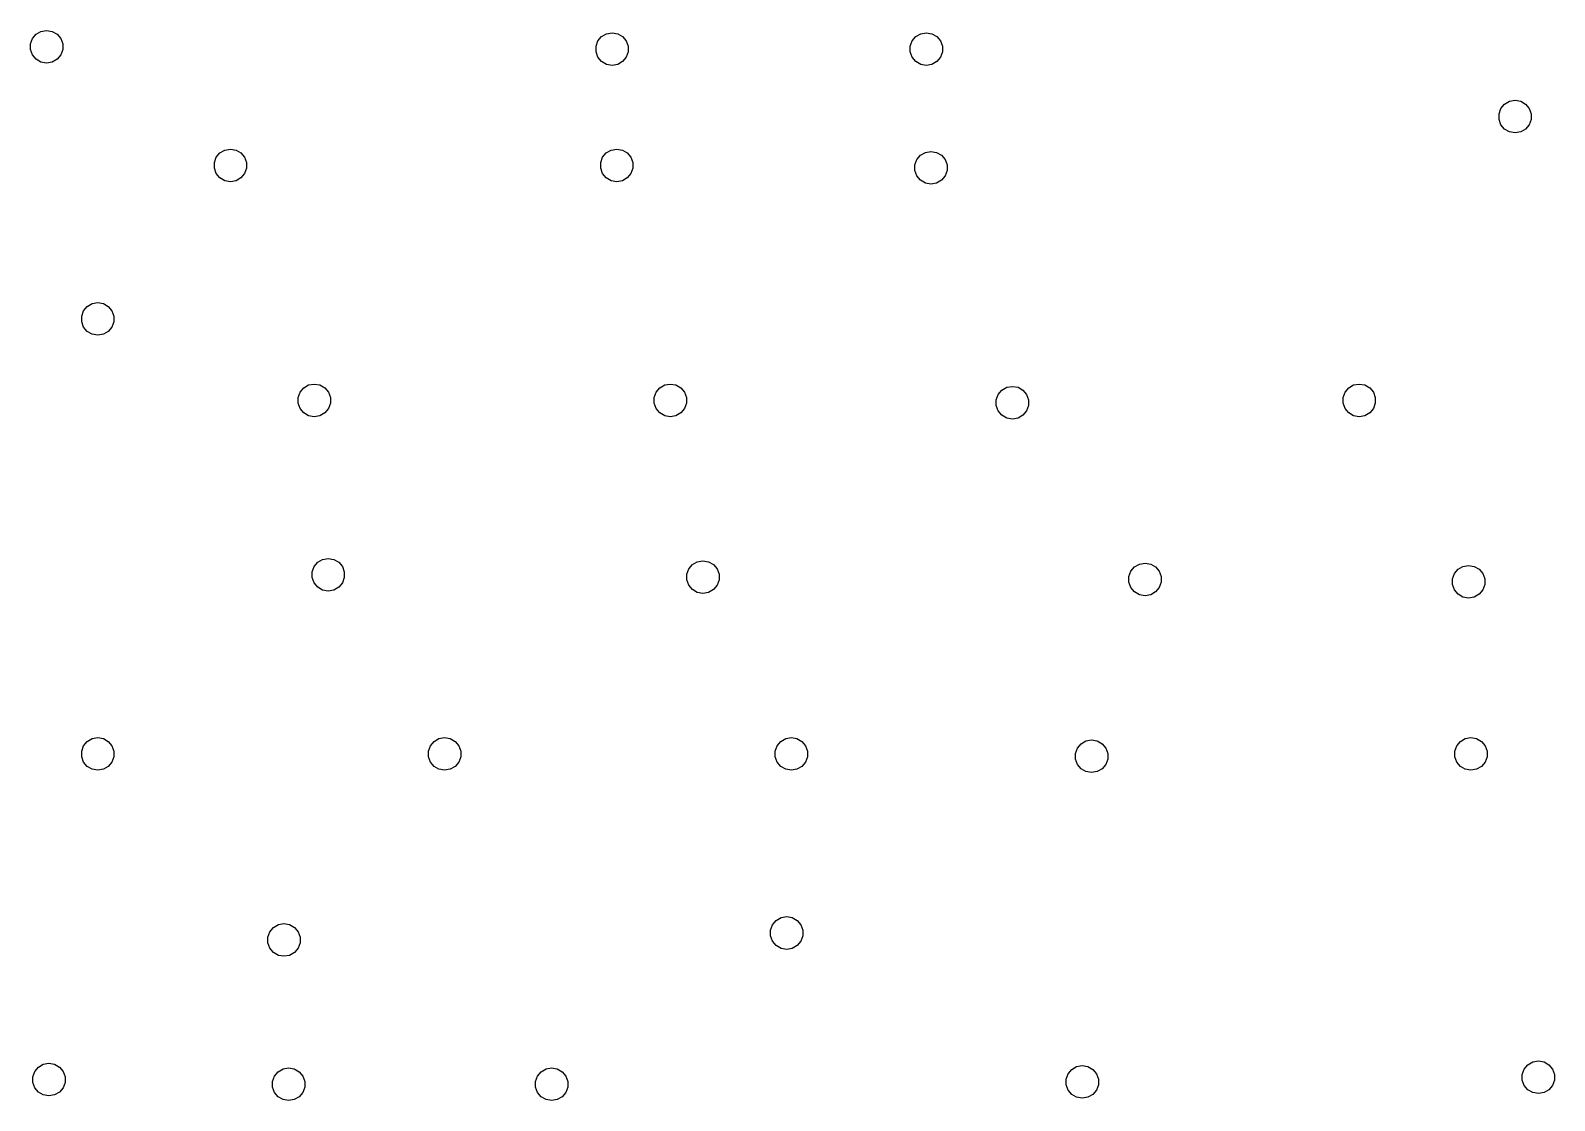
# Model space of a CAD drawing. Extents: x 37 to 201, y -145 to -30.
import ezdxf

# ---------------------------------------------------------------- set-up
doc = ezdxf.new("R2010")
doc.units = 0
doc.header["$MEASUREMENT"] = 0
doc.layers.add('BLACK', color=7, linetype='CONTINUOUS')

msp = doc.modelspace()

# ---------------------------------------------------------------- linework, layer by layer
at = {"layer": 'Black'}
for p, q in [((37.02, -31.195), (37.2287, -30.6217)), ((37.2287, -30.6217), (37.6208, -30.1543)), ((37.6208, -30.1543), (38.1492, -29.8493)), ((38.1492, -29.8493), (38.75, -29.7433)), ((38.75, -29.7433), (39.3508, -29.8493)), ((39.3508, -29.8493), (39.8792, -30.1543)), ((39.8792, -30.1543), (40.2713, -30.6217)), ((40.2713, -30.6217), (40.48, -31.195)), ((97.77, -31.445), (97.9787, -30.8717)), ((97.9787, -30.8717), (98.3708, -30.4043)), ((98.3708, -30.4043), (98.8992, -30.0993)), ((98.8992, -30.0993), (99.5, -29.9933)), ((99.5, -29.9933), (100.101, -30.0993)), ((100.101, -30.0993), (100.629, -30.4043)), ((100.629, -30.4043), (101.021, -30.8717)), ((101.021, -30.8717), (101.23, -31.445)), ((131.52, -31.445), (131.729, -30.8717)), ((131.729, -30.8717), (132.121, -30.4043)), ((132.121, -30.4043), (132.649, -30.0993)), ((132.649, -30.0993), (133.25, -29.9933)), ((133.25, -29.9933), (133.851, -30.0993)), ((133.851, -30.0993), (134.379, -30.4043)), ((134.379, -30.4043), (134.771, -30.8717)), ((134.771, -30.8717), (134.98, -31.445)), ((37.02, -31.805), (37.02, -31.195)), ((37.2287, -32.3783), (37.02, -31.805)), ((37.6208, -32.8457), (37.2287, -32.3783)), ((40.2713, -32.3783), (39.8792, -32.8457)), ((40.48, -31.805), (40.2713, -32.3783)), ((40.48, -31.195), (40.48, -31.805)), ((97.77, -32.055), (97.77, -31.445)), ((97.9787, -32.6283), (97.77, -32.055)), ((98.3708, -33.0957), (97.9787, -32.6283)), ((101.021, -32.6283), (100.629, -33.0957)), ((101.23, -32.055), (101.021, -32.6283)), ((101.23, -31.445), (101.23, -32.055)), ((131.52, -32.055), (131.52, -31.445)), ((131.729, -32.6283), (131.52, -32.055)), ((132.121, -33.0957), (131.729, -32.6283)), ((134.771, -32.6283), (134.379, -33.0957)), ((134.98, -32.055), (134.771, -32.6283)), ((134.98, -31.445), (134.98, -32.055)), ((38.1492, -33.1507), (37.6208, -32.8457)), ((38.75, -33.2567), (38.1492, -33.1507)), ((39.3508, -33.1507), (38.75, -33.2567)), ((39.8792, -32.8457), (39.3508, -33.1507)), ((98.8992, -33.4007), (98.3708, -33.0957)), ((99.5, -33.5067), (98.8992, -33.4007)), ((100.101, -33.4007), (99.5, -33.5067)), ((100.629, -33.0957), (100.101, -33.4007)), ((132.649, -33.4007), (132.121, -33.0957)), ((133.25, -33.5067), (132.649, -33.4007)), ((133.851, -33.4007), (133.25, -33.5067)), ((134.379, -33.0957), (133.851, -33.4007)), ((195.371, -37.6543), (195.899, -37.3493)), ((195.899, -37.3493), (196.5, -37.2433)), ((196.5, -37.2433), (197.101, -37.3493)), ((197.101, -37.3493), (197.629, -37.6543)), ((194.77, -38.695), (194.979, -38.1217)), ((194.77, -39.305), (194.77, -38.695)), ((194.979, -38.1217), (195.371, -37.6543)), ((197.629, -37.6543), (198.021, -38.1217)), ((198.021, -38.1217), (198.23, -38.695)), ((198.23, -38.695), (198.23, -39.305)), ((194.979, -39.8783), (194.77, -39.305)), ((195.371, -40.3457), (194.979, -39.8783)), ((195.899, -40.6507), (195.371, -40.3457)), ((196.5, -40.7567), (195.899, -40.6507)), ((197.101, -40.6507), (196.5, -40.7567)), ((197.629, -40.3457), (197.101, -40.6507)), ((198.021, -39.8783), (197.629, -40.3457)), ((198.23, -39.305), (198.021, -39.8783)), ((57.8992, -42.5993), (58.5, -42.4933)), ((58.5, -42.4933), (59.1008, -42.5993)), ((99.3992, -42.5993), (100, -42.4933)), ((100, -42.4933), (100.601, -42.5993)), ((56.77, -43.945), (56.9787, -43.3717)), ((56.77, -44.555), (56.77, -43.945)), ((56.9787, -43.3717), (57.3708, -42.9043)), ((57.3708, -42.9043), (57.8992, -42.5993)), ((59.1008, -42.5993), (59.6292, -42.9043)), ((59.6292, -42.9043), (60.0213, -43.3717)), ((60.0213, -43.3717), (60.23, -43.945)), ((60.23, -43.945), (60.23, -44.555)), ((98.27, -43.945), (98.4787, -43.3717)), ((98.27, -44.555), (98.27, -43.945)), ((98.4787, -43.3717), (98.8708, -42.9043)), ((98.8708, -42.9043), (99.3992, -42.5993)), ((100.601, -42.5993), (101.129, -42.9043)), ((101.129, -42.9043), (101.521, -43.3717)), ((101.521, -43.3717), (101.73, -43.945)), ((101.73, -43.945), (101.73, -44.555)), ((132.02, -44.195), (132.229, -43.6217)), ((132.02, -44.805), (132.02, -44.195)), ((132.229, -43.6217), (132.621, -43.1543)), ((132.621, -43.1543), (133.149, -42.8493)), ((133.149, -42.8493), (133.75, -42.7433)), ((133.75, -42.7433), (134.351, -42.8493)), ((134.351, -42.8493), (134.879, -43.1543)), ((134.879, -43.1543), (135.271, -43.6217)), ((135.271, -43.6217), (135.48, -44.195)), ((135.48, -44.195), (135.48, -44.805)), ((56.9787, -45.1283), (56.77, -44.555)), ((57.3708, -45.5957), (56.9787, -45.1283)), ((57.8992, -45.9007), (57.3708, -45.5957)), ((59.6292, -45.5957), (59.1008, -45.9007)), ((60.0213, -45.1283), (59.6292, -45.5957)), ((60.23, -44.555), (60.0213, -45.1283)), ((98.4787, -45.1283), (98.27, -44.555)), ((98.8708, -45.5957), (98.4787, -45.1283)), ((99.3992, -45.9007), (98.8708, -45.5957)), ((101.129, -45.5957), (100.601, -45.9007)), ((101.521, -45.1283), (101.129, -45.5957)), ((101.73, -44.555), (101.521, -45.1283)), ((132.229, -45.3783), (132.02, -44.805)), ((132.621, -45.8457), (132.229, -45.3783)), ((135.271, -45.3783), (134.879, -45.8457)), ((135.48, -44.805), (135.271, -45.3783)), ((58.5, -46.0067), (57.8992, -45.9007)), ((59.1008, -45.9007), (58.5, -46.0067)), ((100, -46.0067), (99.3992, -45.9007)), ((100.601, -45.9007), (100, -46.0067)), ((133.149, -46.1507), (132.621, -45.8457)), ((133.75, -46.2567), (133.149, -46.1507)), ((134.351, -46.1507), (133.75, -46.2567)), ((134.879, -45.8457), (134.351, -46.1507)), ((42.52, -60.445), (42.7287, -59.8717)), ((42.52, -61.055), (42.52, -60.445)), ((42.7287, -59.8717), (43.1208, -59.4043)), ((43.1208, -59.4043), (43.6492, -59.0993)), ((43.6492, -59.0993), (44.25, -58.9933)), ((44.25, -58.9933), (44.8508, -59.0993)), ((44.8508, -59.0993), (45.3792, -59.4043)), ((45.3792, -59.4043), (45.7713, -59.8717)), ((45.7713, -59.8717), (45.98, -60.445)), ((45.98, -60.445), (45.98, -61.055)), ((42.7287, -61.6283), (42.52, -61.055)), ((43.1208, -62.0957), (42.7287, -61.6283)), ((43.6492, -62.4007), (43.1208, -62.0957)), ((45.3792, -62.0957), (44.8508, -62.4007)), ((45.7713, -61.6283), (45.3792, -62.0957)), ((45.98, -61.055), (45.7713, -61.6283)), ((44.25, -62.5067), (43.6492, -62.4007)), ((44.8508, -62.4007), (44.25, -62.5067)), ((65.77, -69.195), (65.9787, -68.6217)), ((65.9787, -68.6217), (66.3708, -68.1543)), ((66.3708, -68.1543), (66.8992, -67.8493)), ((66.8992, -67.8493), (67.5, -67.7433)), ((67.5, -67.7433), (68.1008, -67.8493)), ((68.1008, -67.8493), (68.6292, -68.1543)), ((68.6292, -68.1543), (69.0213, -68.6217)), ((69.0213, -68.6217), (69.23, -69.195)), ((104.02, -69.195), (104.229, -68.6217)), ((104.229, -68.6217), (104.621, -68.1543)), ((104.621, -68.1543), (105.149, -67.8493)), ((105.149, -67.8493), (105.75, -67.7433)), ((105.75, -67.7433), (106.351, -67.8493)), ((106.351, -67.8493), (106.879, -68.1543)), ((106.879, -68.1543), (107.271, -68.6217)), ((107.271, -68.6217), (107.48, -69.195)), ((140.979, -68.8717), (141.371, -68.4043)), ((141.371, -68.4043), (141.899, -68.0993)), ((141.899, -68.0993), (142.5, -67.9933)), ((142.5, -67.9933), (143.101, -68.0993)), ((143.101, -68.0993), (143.629, -68.4043)), ((143.629, -68.4043), (144.021, -68.8717)), ((178.02, -69.195), (178.229, -68.6217)), ((178.229, -68.6217), (178.621, -68.1543)), ((178.621, -68.1543), (179.149, -67.8493)), ((179.149, -67.8493), (179.75, -67.7433)), ((179.75, -67.7433), (180.351, -67.8493)), ((180.351, -67.8493), (180.879, -68.1543)), ((180.879, -68.1543), (181.271, -68.6217)), ((181.271, -68.6217), (181.48, -69.195)), ((65.77, -69.805), (65.77, -69.195)), ((65.9787, -70.3783), (65.77, -69.805)), ((66.3708, -70.8457), (65.9787, -70.3783)), ((69.0213, -70.3783), (68.6292, -70.8457)), ((69.23, -69.805), (69.0213, -70.3783)), ((69.23, -69.195), (69.23, -69.805)), ((104.02, -69.805), (104.02, -69.195)), ((104.229, -70.3783), (104.02, -69.805)), ((104.621, -70.8457), (104.229, -70.3783)), ((107.271, -70.3783), (106.879, -70.8457)), ((107.48, -69.805), (107.271, -70.3783)), ((107.48, -69.195), (107.48, -69.805)), ((140.77, -69.445), (140.979, -68.8717)), ((140.77, -70.055), (140.77, -69.445)), ((140.979, -70.6283), (140.77, -70.055)), ((144.021, -68.8717), (144.23, -69.445)), ((144.23, -70.055), (144.021, -70.6283)), ((144.23, -69.445), (144.23, -70.055)), ((178.02, -69.805), (178.02, -69.195)), ((178.229, -70.3783), (178.02, -69.805)), ((178.621, -70.8457), (178.229, -70.3783)), ((181.271, -70.3783), (180.879, -70.8457)), ((181.48, -69.805), (181.271, -70.3783)), ((181.48, -69.195), (181.48, -69.805)), ((66.8992, -71.1507), (66.3708, -70.8457)), ((67.5, -71.2567), (66.8992, -71.1507)), ((68.1008, -71.1507), (67.5, -71.2567)), ((68.6292, -70.8457), (68.1008, -71.1507)), ((105.149, -71.1507), (104.621, -70.8457)), ((105.75, -71.2567), (105.149, -71.1507)), ((106.351, -71.1507), (105.75, -71.2567)), ((106.879, -70.8457), (106.351, -71.1507)), ((141.371, -71.0957), (140.979, -70.6283)), ((141.899, -71.4007), (141.371, -71.0957)), ((142.5, -71.5067), (141.899, -71.4007)), ((143.101, -71.4007), (142.5, -71.5067)), ((143.629, -71.0957), (143.101, -71.4007)), ((144.021, -70.6283), (143.629, -71.0957)), ((179.149, -71.1507), (178.621, -70.8457)), ((179.75, -71.2567), (179.149, -71.1507)), ((180.351, -71.1507), (179.75, -71.2567)), ((180.879, -70.8457), (180.351, -71.1507)), ((67.8708, -86.9043), (68.3992, -86.5993)), ((68.3992, -86.5993), (69, -86.4933)), ((69, -86.4933), (69.6008, -86.5993)), ((69.6008, -86.5993), (70.1292, -86.9043)), ((108.649, -86.8493), (109.25, -86.7433)), ((109.25, -86.7433), (109.851, -86.8493)), ((67.27, -87.945), (67.4787, -87.3717)), ((67.27, -88.555), (67.27, -87.945)), ((67.4787, -87.3717), (67.8708, -86.9043)), ((70.1292, -86.9043), (70.5213, -87.3717)), ((70.5213, -87.3717), (70.73, -87.945)), ((70.73, -87.945), (70.73, -88.555)), ((107.52, -88.195), (107.729, -87.6217)), ((107.52, -88.805), (107.52, -88.195)), ((107.729, -87.6217), (108.121, -87.1543)), ((108.121, -87.1543), (108.649, -86.8493)), ((109.851, -86.8493), (110.379, -87.1543)), ((110.379, -87.1543), (110.771, -87.6217)), ((110.771, -87.6217), (110.98, -88.195)), ((110.98, -88.195), (110.98, -88.805)), ((155.02, -88.445), (155.229, -87.8717)), ((155.229, -87.8717), (155.621, -87.4043)), ((155.621, -87.4043), (156.149, -87.0993)), ((156.149, -87.0993), (156.75, -86.9933)), ((156.75, -86.9933), (157.351, -87.0993)), ((157.351, -87.0993), (157.879, -87.4043)), ((157.879, -87.4043), (158.271, -87.8717)), ((158.271, -87.8717), (158.48, -88.445)), ((189.77, -88.695), (189.979, -88.1217)), ((189.979, -88.1217), (190.371, -87.6543)), ((190.371, -87.6543), (190.899, -87.3493)), ((190.899, -87.3493), (191.5, -87.2433)), ((191.5, -87.2433), (192.101, -87.3493)), ((192.101, -87.3493), (192.629, -87.6543)), ((192.629, -87.6543), (193.021, -88.1217)), ((193.021, -88.1217), (193.23, -88.695)), ((67.4787, -89.1283), (67.27, -88.555)), ((67.8708, -89.5957), (67.4787, -89.1283)), ((68.3992, -89.9007), (67.8708, -89.5957)), ((69, -90.0067), (68.3992, -89.9007)), ((69.6008, -89.9007), (69, -90.0067)), ((70.1292, -89.5957), (69.6008, -89.9007)), ((70.5213, -89.1283), (70.1292, -89.5957)), ((70.73, -88.555), (70.5213, -89.1283)), ((107.729, -89.3783), (107.52, -88.805)), ((108.121, -89.8457), (107.729, -89.3783)), ((108.649, -90.1507), (108.121, -89.8457)), ((110.379, -89.8457), (109.851, -90.1507)), ((110.771, -89.3783), (110.379, -89.8457)), ((110.98, -88.805), (110.771, -89.3783)), ((155.02, -89.055), (155.02, -88.445)), ((155.229, -89.6283), (155.02, -89.055)), ((155.621, -90.0957), (155.229, -89.6283)), ((158.271, -89.6283), (157.879, -90.0957)), ((158.48, -89.055), (158.271, -89.6283)), ((158.48, -88.445), (158.48, -89.055)), ((189.77, -89.305), (189.77, -88.695)), ((189.979, -89.8783), (189.77, -89.305)), ((190.371, -90.3457), (189.979, -89.8783)), ((193.021, -89.8783), (192.629, -90.3457)), ((193.23, -89.305), (193.021, -89.8783)), ((193.23, -88.695), (193.23, -89.305)), ((109.25, -90.2567), (108.649, -90.1507)), ((109.851, -90.1507), (109.25, -90.2567)), ((156.149, -90.4007), (155.621, -90.0957)), ((156.75, -90.5067), (156.149, -90.4007)), ((157.351, -90.4007), (156.75, -90.5067)), ((157.879, -90.0957), (157.351, -90.4007)), ((190.899, -90.6507), (190.371, -90.3457)), ((191.5, -90.7567), (190.899, -90.6507)), ((192.101, -90.6507), (191.5, -90.7567)), ((192.629, -90.3457), (192.101, -90.6507)), ((42.7287, -106.622), (43.1208, -106.154)), ((43.1208, -106.154), (43.6492, -105.849)), ((43.6492, -105.849), (44.25, -105.743)), ((44.25, -105.743), (44.8508, -105.849)), ((44.8508, -105.849), (45.3792, -106.154)), ((45.3792, -106.154), (45.7713, -106.622)), ((79.9787, -106.622), (80.3708, -106.154)), ((80.3708, -106.154), (80.8992, -105.849)), ((80.8992, -105.849), (81.5, -105.743)), ((81.5, -105.743), (82.1008, -105.849)), ((82.1008, -105.849), (82.6292, -106.154)), ((82.6292, -106.154), (83.0213, -106.622)), ((117.229, -106.622), (117.621, -106.154)), ((117.621, -106.154), (118.149, -105.849)), ((118.149, -105.849), (118.75, -105.743)), ((118.75, -105.743), (119.351, -105.849)), ((119.351, -105.849), (119.879, -106.154)), ((119.879, -106.154), (120.271, -106.622)), ((149.479, -106.872), (149.871, -106.404)), ((149.871, -106.404), (150.399, -106.099)), ((150.399, -106.099), (151, -105.993)), ((151, -105.993), (151.601, -106.099)), ((151.601, -106.099), (152.129, -106.404)), ((152.129, -106.404), (152.521, -106.872)), ((190.229, -106.622), (190.621, -106.154)), ((190.621, -106.154), (191.149, -105.849)), ((191.149, -105.849), (191.75, -105.743)), ((191.75, -105.743), (192.351, -105.849)), ((192.351, -105.849), (192.879, -106.154)), ((192.879, -106.154), (193.271, -106.622)), ((42.52, -107.195), (42.7287, -106.622)), ((42.52, -107.805), (42.52, -107.195)), ((42.7287, -108.378), (42.52, -107.805)), ((45.7713, -106.622), (45.98, -107.195)), ((45.98, -107.805), (45.7713, -108.378)), ((45.98, -107.195), (45.98, -107.805)), ((79.77, -107.195), (79.9787, -106.622)), ((79.77, -107.805), (79.77, -107.195)), ((79.9787, -108.378), (79.77, -107.805)), ((83.0213, -106.622), (83.23, -107.195)), ((83.23, -107.805), (83.0213, -108.378)), ((83.23, -107.195), (83.23, -107.805)), ((117.02, -107.195), (117.229, -106.622)), ((117.02, -107.805), (117.02, -107.195)), ((117.229, -108.378), (117.02, -107.805)), ((120.271, -106.622), (120.48, -107.195)), ((120.48, -107.805), (120.271, -108.378)), ((120.48, -107.195), (120.48, -107.805)), ((149.27, -107.445), (149.479, -106.872)), ((149.27, -108.055), (149.27, -107.445)), ((152.521, -106.872), (152.73, -107.445)), ((152.73, -107.445), (152.73, -108.055)), ((190.02, -107.195), (190.229, -106.622)), ((190.02, -107.805), (190.02, -107.195)), ((190.229, -108.378), (190.02, -107.805)), ((193.271, -106.622), (193.48, -107.195)), ((193.48, -107.805), (193.271, -108.378)), ((193.48, -107.195), (193.48, -107.805)), ((43.1208, -108.846), (42.7287, -108.378)), ((43.6492, -109.151), (43.1208, -108.846)), ((44.25, -109.257), (43.6492, -109.151)), ((44.8508, -109.151), (44.25, -109.257)), ((45.3792, -108.846), (44.8508, -109.151)), ((45.7713, -108.378), (45.3792, -108.846)), ((80.3708, -108.846), (79.9787, -108.378)), ((80.8992, -109.151), (80.3708, -108.846)), ((81.5, -109.257), (80.8992, -109.151)), ((82.1008, -109.151), (81.5, -109.257)), ((82.6292, -108.846), (82.1008, -109.151)), ((83.0213, -108.378), (82.6292, -108.846)), ((117.621, -108.846), (117.229, -108.378)), ((118.149, -109.151), (117.621, -108.846)), ((118.75, -109.257), (118.149, -109.151)), ((119.351, -109.151), (118.75, -109.257)), ((119.879, -108.846), (119.351, -109.151)), ((120.271, -108.378), (119.879, -108.846)), ((149.479, -108.628), (149.27, -108.055)), ((149.871, -109.096), (149.479, -108.628)), ((150.399, -109.401), (149.871, -109.096)), ((151, -109.507), (150.399, -109.401)), ((151.601, -109.401), (151, -109.507)), ((152.129, -109.096), (151.601, -109.401)), ((152.521, -108.628), (152.129, -109.096)), ((152.73, -108.055), (152.521, -108.628)), ((190.621, -108.846), (190.229, -108.378)), ((191.149, -109.151), (190.621, -108.846)), ((191.75, -109.257), (191.149, -109.151)), ((192.351, -109.151), (191.75, -109.257)), ((192.879, -108.846), (192.351, -109.151)), ((193.271, -108.378), (192.879, -108.846)), ((63.1208, -126.154), (63.6492, -125.849)), ((63.6492, -125.849), (64.25, -125.743)), ((64.25, -125.743), (64.8508, -125.849)), ((64.8508, -125.849), (65.3792, -126.154)), ((116.52, -126.445), (116.729, -125.872)), ((116.729, -125.872), (117.121, -125.404)), ((117.121, -125.404), (117.649, -125.099)), ((117.649, -125.099), (118.25, -124.993)), ((118.25, -124.993), (118.851, -125.099)), ((118.851, -125.099), (119.379, -125.404)), ((119.379, -125.404), (119.771, -125.872)), ((119.771, -125.872), (119.98, -126.445)), ((62.52, -127.195), (62.7287, -126.622)), ((62.52, -127.805), (62.52, -127.195)), ((62.7287, -126.622), (63.1208, -126.154)), ((65.3792, -126.154), (65.7713, -126.622)), ((65.7713, -126.622), (65.98, -127.195)), ((65.98, -127.195), (65.98, -127.805)), ((116.52, -127.055), (116.52, -126.445)), ((116.729, -127.628), (116.52, -127.055)), ((117.121, -128.096), (116.729, -127.628)), ((119.771, -127.628), (119.379, -128.096)), ((119.98, -127.055), (119.771, -127.628)), ((119.98, -126.445), (119.98, -127.055)), ((62.7287, -128.378), (62.52, -127.805)), ((63.1208, -128.846), (62.7287, -128.378)), ((63.6492, -129.151), (63.1208, -128.846)), ((64.25, -129.257), (63.6492, -129.151)), ((64.8508, -129.151), (64.25, -129.257)), ((65.3792, -128.846), (64.8508, -129.151)), ((65.7713, -128.378), (65.3792, -128.846)), ((65.98, -127.805), (65.7713, -128.378)), ((117.649, -128.401), (117.121, -128.096)), ((118.25, -128.507), (117.649, -128.401)), ((118.851, -128.401), (118.25, -128.507)), ((119.379, -128.096), (118.851, -128.401)), ((38.3992, -140.849), (39, -140.743)), ((39, -140.743), (39.6008, -140.849)), ((197.871, -140.904), (198.399, -140.599)), ((198.399, -140.599), (199, -140.493)), ((199, -140.493), (199.601, -140.599)), ((199.601, -140.599), (200.129, -140.904)), ((37.27, -142.195), (37.4787, -141.622)), ((37.27, -142.805), (37.27, -142.195)), ((37.4787, -141.622), (37.8708, -141.154)), ((37.8708, -141.154), (38.3992, -140.849)), ((39.6008, -140.849), (40.1292, -141.154)), ((40.1292, -141.154), (40.5213, -141.622)), ((40.5213, -141.622), (40.73, -142.195)), ((40.73, -142.195), (40.73, -142.805)), ((63.02, -142.695), (63.2287, -142.122)), ((63.2287, -142.122), (63.6208, -141.654)), ((63.6208, -141.654), (64.1492, -141.349)), ((64.1492, -141.349), (64.75, -141.243)), ((64.75, -141.243), (65.3508, -141.349)), ((65.3508, -141.349), (65.8792, -141.654)), ((65.8792, -141.654), (66.2713, -142.122)), ((66.2713, -142.122), (66.48, -142.695)), ((91.27, -142.695), (91.4787, -142.122)), ((91.4787, -142.122), (91.8708, -141.654)), ((91.8708, -141.654), (92.3992, -141.349)), ((92.3992, -141.349), (93, -141.243)), ((93, -141.243), (93.6008, -141.349)), ((93.6008, -141.349), (94.1292, -141.654)), ((94.1292, -141.654), (94.5213, -142.122)), ((94.5213, -142.122), (94.73, -142.695)), ((148.27, -142.445), (148.479, -141.872)), ((148.479, -141.872), (148.871, -141.404)), ((148.871, -141.404), (149.399, -141.099)), ((149.399, -141.099), (150, -140.993)), ((150, -140.993), (150.601, -141.099)), ((150.601, -141.099), (151.129, -141.404)), ((151.129, -141.404), (151.521, -141.872)), ((151.521, -141.872), (151.73, -142.445)), ((197.27, -141.945), (197.479, -141.372)), ((197.27, -142.555), (197.27, -141.945)), ((197.479, -141.372), (197.871, -140.904)), ((200.129, -140.904), (200.521, -141.372)), ((200.521, -141.372), (200.73, -141.945)), ((200.73, -141.945), (200.73, -142.555)), ((37.4787, -143.378), (37.27, -142.805)), ((37.8708, -143.846), (37.4787, -143.378)), ((38.3992, -144.151), (37.8708, -143.846)), ((40.1292, -143.846), (39.6008, -144.151)), ((40.5213, -143.378), (40.1292, -143.846)), ((40.73, -142.805), (40.5213, -143.378)), ((63.02, -143.305), (63.02, -142.695)), ((63.2287, -143.878), (63.02, -143.305)), ((63.6208, -144.346), (63.2287, -143.878)), ((66.2713, -143.878), (65.8792, -144.346)), ((66.48, -143.305), (66.2713, -143.878)), ((66.48, -142.695), (66.48, -143.305)), ((91.27, -143.305), (91.27, -142.695)), ((91.4787, -143.878), (91.27, -143.305)), ((91.8708, -144.346), (91.4787, -143.878)), ((94.5213, -143.878), (94.1292, -144.346)), ((94.73, -143.305), (94.5213, -143.878)), ((94.73, -142.695), (94.73, -143.305)), ((148.27, -143.055), (148.27, -142.445)), ((148.479, -143.628), (148.27, -143.055)), ((148.871, -144.096), (148.479, -143.628)), ((151.521, -143.628), (151.129, -144.096)), ((151.73, -143.055), (151.521, -143.628)), ((151.73, -142.445), (151.73, -143.055)), ((197.479, -143.128), (197.27, -142.555)), ((197.871, -143.596), (197.479, -143.128)), ((198.399, -143.901), (197.871, -143.596)), ((199, -144.007), (198.399, -143.901)), ((199.601, -143.901), (199, -144.007)), ((200.129, -143.596), (199.601, -143.901)), ((200.521, -143.128), (200.129, -143.596)), ((200.73, -142.555), (200.521, -143.128)), ((39, -144.257), (38.3992, -144.151)), ((39.6008, -144.151), (39, -144.257)), ((64.1492, -144.651), (63.6208, -144.346)), ((64.75, -144.757), (64.1492, -144.651)), ((65.3508, -144.651), (64.75, -144.757)), ((65.8792, -144.346), (65.3508, -144.651)), ((92.3992, -144.651), (91.8708, -144.346)), ((93, -144.757), (92.3992, -144.651)), ((93.6008, -144.651), (93, -144.757)), ((94.1292, -144.346), (93.6008, -144.651)), ((149.399, -144.401), (148.871, -144.096)), ((150, -144.507), (149.399, -144.401)), ((150.601, -144.401), (150, -144.507)), ((151.129, -144.096), (150.601, -144.401))]:
    msp.add_line(p, q, dxfattribs=at)

doc.saveas('drawing.dxf')
